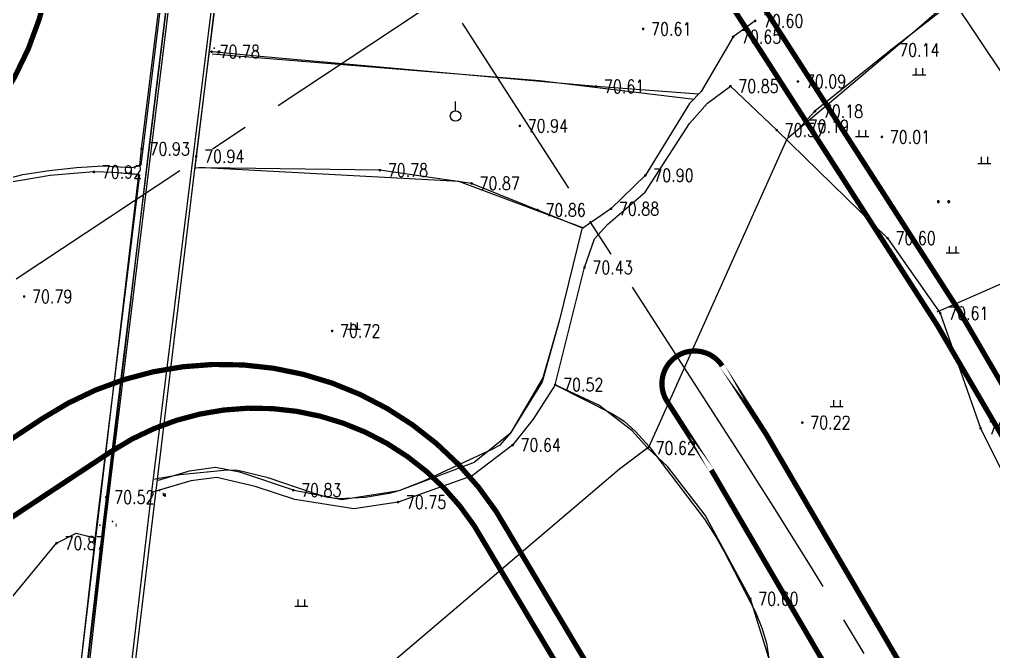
# Model space of a CAD drawing. Extents: x 10519 to 17598, y -625 to 2857.
# Drawn here: x 13686.5 to 13760.9, y 1123.3 to 1171.6 of the extents above; entities that cross this region are included whole.
import ezdxf
from ezdxf.enums import TextEntityAlignment as Align

# ---------------------------------------------------------------- set-up
doc = ezdxf.new("R2010")
doc.units = 0
doc.header["$MEASUREMENT"] = 0
for name, pattern in [('CENTER', [2, 1.25, -0.25, 0.25, -0.25]), ('CENTERX2', [4, 2.5, -0.5, 0.5, -0.5]), ('X3', [5, 4, -1])]:
    doc.linetypes.add(name, pattern=pattern)
doc.layers.get('0').update_dxf_attribs({"linetype": 'CONTINUOUS'})
for name, color, linetype in [('00000衢化东路中线', 1, 'CENTER'), ('00000道路边线', 2, 'CONTINUOUS'), ('0000原地形', 252, 'CONTINUOUS'), ('GCD', 224, 'CONTINUOUS')]:
    doc.layers.add(name, color=color, linetype=linetype)
doc.styles.add('HZ', font='txt8.shx', dxfattribs={"width": 0.8, "bigfont": 'hz.shx'})
doc.styles.get("Standard").update_dxf_attribs({"font": 'txt8.shx', "width": 0.8, "bigfont": 'hz.shx'})
doc.linetypes.add('10421', pattern='A,2,[150,AAA.SHX,S=1,R=0,X=0,Y=1],1e-11', length=2)
doc.linetypes.add('10422', pattern='A,2,[150,AAA.SHX,S=1,R=0,X=0,Y=1],2,[177,AAA.SHX,S=1,R=0,X=0,Y=0.8],1e-09', length=4)
doc.linetypes.add('1161', pattern='A,0,[149,AAA.SHX,S=0.1,R=0,X=0,Y=0],-1.6', length=1.6)
doc.linetypes.add('653', pattern='A,2,[158,AAA.SHX,S=1,R=0,X=0,Y=0],2,[150,AAA.SHX,S=2.6,R=0,X=0,Y=2.6],1e-12', length=4)

# ---------------------------------------------------------------- blocks, each defined once
blk = doc.blocks.new('GC200')
at = {"linetype": 'Continuous', "const_width": 0.2, "flags": 128}
blk.add_lwpolyline([(-0.1, 0, 1), (0.1, 0, 1)], format="xyb", close=True, dxfattribs=at)

msp = doc.modelspace()

# ---------------------------------------------------------------- linework, layer by layer
at = {"layer": '00000衢化东路中线', "color": 6, "linetype": 'CENTERX2', "ltscale": 6}
for p, q in [((13741.468, 1138.563), (13403.369, 1663.691)), ((13718.783, 1173.323), (12707.887, 504.304))]:
    msp.add_line(p, q, dxfattribs=at)
msp.add_arc((13236.988, 813.757), 600, 17.868144, 32.775163, dxfattribs=at)
msp.add_arc((13236.988, 813.757), 600, 17.868144, 32.775163, dxfattribs=at)
at = {"layer": '00000道路边线', "const_width": 0.4}
for points in [[(13756.603, 1148.308, -0.065136), (13825.178, 1003.376, 0.065136), (13756.603, 1148.308), (13576.295, 1428.357, -0.410529), (13583.517, 1462.739), (13652.854, 1508.626, -0.224647), (14318.381, 1604.23), (14655.468, 1500.221), (14721.808, 1482.843, -0.010771), (14723.879, 1482.253), (15171.602, 1344.107)], [(13758.284, 1149.39, -0.065136), (13827.082, 1003.99, 0.065136), (13758.284, 1149.39), (13577.99, 1429.419, -0.410529), (13584.057, 1458.299), (13655.061, 1505.291, -0.224647), (14317.202, 1600.407), (14654.432, 1496.355)], [(13535.605, 1064.087), (13677.985, 1158.314, 0.410529), (13685.207, 1192.696), (13544.447, 1411.322, 0.417908), (13509.629, 1418.636), (13364.519, 1322.6)], [(13504.296, 1073.345, 0.414214), (13532.012, 1067.704), (13677.727, 1164.14, 0.410529), (13683.505, 1191.645), (13542.745, 1410.271, 0.417908), (13514.891, 1416.122), (13366.444, 1317.879, 0.414214), (13360.804, 1290.163), (13504.296, 1073.345)], [(13722.932, 1134.042, -0.067825), (13790.915, 992.331, 0.067825), (13722.932, 1134.042, 0.414766), (13688.26, 1141.132), (13432.656, 971.971, 0.558152), (13433.473, 946.449), (13701.235, 792.911, 0.259948), (13720.713, 792.678), (13824.314, 848.824, 0.361072), (13831.443, 866.614), (13790.915, 992.331)], [(13693.522, 1138.618, -0.414763), (13721.259, 1132.946, -0.067828), (13789.011, 991.717, 0.067828), (13721.259, 1132.946, 0.414763), (13693.522, 1138.618), (13435.415, 967.801, 0.558152), (13435.96, 950.787), (13704.258, 796.942, 0.259948), (13719.841, 796.755), (13824.197, 853.31, 0.361072), (13829.425, 866.356), (13789.177, 991.203)], [(13739.366, 1137.21, -0.065136), (13805.667, 997.086, 0.065136), (13739.366, 1137.21), (13735.992, 1142.451), (13739.366, 1137.21)], [(13805.667, 997.086), (13841.162, 886.984, 1), (13845.921, 888.518), (13810.426, 998.621, 0.065136), (13743.57, 1139.917, -0.065136), (13810.426, 998.621)]]:
    msp.add_lwpolyline(points, format="xyb", dxfattribs=at)
msp.add_lwpolyline([(13735.996, 1142.445, -1.001387), (13740.196, 1145.158), (13743.57, 1139.917), (13740.196, 1145.158, 1.001387)], format="xyb", close=True, dxfattribs=at)
at = {"layer": '0000原地形', "linetype": 'Continuous'}
for p, q in [((13695.854, 1161.742, 71.089), (13700.991, 1203.618, 71.089)), ((13764.591, 1179.174, 70.161), (13755.042, 1170.829, 70.161)), ((13757.991, 1173.104, 70.19), (13753.113, 1169.303, 70.19)), ((13757.991, 1173.104, 70.19), (13753.113, 1169.303, 70.19)), ((13755.042, 1170.829, 70.161), (13745.162, 1162.513, 70.161)), ((13704.62, 1168.816, 70.596), (13701.026, 1169.183, 70.596)), ((13704.62, 1168.816, 70.596), (13701.026, 1169.183, 70.596)), ((13730.566, 1166.511, 70.596), (13704.62, 1168.816, 70.596)), ((13730.566, 1166.511, 70.596), (13704.62, 1168.816, 70.596)), ((13753.113, 1169.303, 70.19), (13747.28, 1164.617, 70.19)), ((13753.113, 1169.303, 70.19), (13747.28, 1164.617, 70.19)), ((13738.394, 1165.934, 70.596), (13730.566, 1166.511, 70.596)), ((13738.394, 1165.934, 70.596), (13730.566, 1166.511, 70.596)), ((13739.063, 1165.244, 70.673), (13740.826, 1166.537, 70.673)), ((13739.063, 1165.244, 70.673), (13740.826, 1166.537, 70.673)), ((13737.706, 1163.694, 70.673), (13739.063, 1165.244, 70.673)), ((13737.706, 1163.694, 70.673), (13739.063, 1165.244, 70.673)), ((13747.28, 1164.617, 70.19), (13746.199, 1163.464, 70.19)), ((13747.28, 1164.617, 70.19), (13746.199, 1163.464, 70.19)), ((13734.31, 1158.434, 70.673), (13737.706, 1163.694, 70.673)), ((13734.31, 1158.434, 70.673), (13737.706, 1163.694, 70.673)), ((13734.627, 1138.997), (13745.162, 1162.513)), ((13695.71, 1160.474, 71.089), (13695.854, 1161.742, 71.089)), ((13686.793, 1159.795, 71.089), (13688.786, 1160.103, 71.089)), ((13686.793, 1159.795, 71.089), (13688.786, 1160.103, 71.089)), ((13688.786, 1160.103, 71.089), (13690.872, 1160.327, 71.089)), ((13688.786, 1160.103, 71.089), (13690.872, 1160.327, 71.089)), ((13692.204, 1159.982), (13688.874, 1159.703)), ((13692.204, 1159.982), (13688.874, 1159.703)), ((13690.872, 1160.327, 71.089), (13692.902, 1160.447, 71.089)), ((13690.872, 1160.327, 71.089), (13692.902, 1160.447, 71.089)), ((13693.686, 1159.949), (13692.204, 1159.982)), ((13693.686, 1159.949), (13692.204, 1159.982)), ((13692.902, 1160.447, 71.089), (13695.103, 1160.315, 71.089)), ((13692.902, 1160.447, 71.089), (13695.103, 1160.315, 71.089)), ((13695.698, 1159.773), (13693.686, 1159.949)), ((13695.652, 1159.776), (13693.686, 1159.949)), ((13695.103, 1160.315, 71.089), (13695.788, 1160.505, 71.089)), ((13695.103, 1160.315, 71.089), (13695.71, 1160.474, 71.089)), ((13702.648, 1160.275, 70.86), (13699.918, 1160.303, 70.86)), ((13702.648, 1160.275, 70.86), (13699.918, 1160.303, 70.86)), ((13714.05, 1160.115, 70.86), (13702.648, 1160.275, 70.86)), ((13714.05, 1160.115, 70.86), (13702.648, 1160.275, 70.86)), ((13721.058, 1159.106, 70.86), (13714.05, 1160.115, 70.86)), ((13721.058, 1159.106, 70.86), (13714.05, 1160.115, 70.86)), ((13682.219, 1158.566, 71.089), (13686.793, 1159.795, 71.089)), ((13682.219, 1158.566, 71.089), (13686.793, 1159.795, 71.089)), ((13688.874, 1159.703), (13685.437, 1159.132)), ((13688.874, 1159.703), (13685.437, 1159.132)), ((13690.752, 1118.361), (13695.652, 1159.776)), ((13695.698, 1159.773), (13695.698, 1159.773)), ((13729.532, 1155.683, 70.86), (13721.058, 1159.106, 70.86)), ((13729.532, 1155.683, 70.86), (13721.058, 1159.106, 70.86)), ((13731.451, 1155.981, 70.673), (13734.31, 1158.434, 70.673)), ((13731.451, 1155.981, 70.673), (13734.31, 1158.434, 70.673)), ((13730.439, 1154.876, 70.673), (13731.451, 1155.981, 70.673)), ((13730.439, 1154.876, 70.673), (13731.451, 1155.981, 70.673)), ((13729.68, 1152.681, 70.673), (13730.439, 1154.876, 70.673)), ((13729.68, 1152.681, 70.673), (13730.439, 1154.876, 70.673)), ((13727.442, 1143.726, 70.673), (13729.68, 1152.681, 70.673)), ((13727.442, 1143.726, 70.673), (13729.68, 1152.681, 70.673)), ((13726.495, 1144.261), (13724.046, 1140.086)), ((13727.442, 1143.726, 70.52), (13725.756, 1141.085, 70.52)), ((13727.442, 1143.726, 70.52), (13725.756, 1141.085, 70.52)), ((13727.442, 1143.726, 70.601), (13731.821, 1141.509, 70.601)), ((13730.775, 1142.162, 70.673), (13727.442, 1143.726, 70.673)), ((13733.295, 1140.23, 70.673), (13730.775, 1142.162, 70.673)), ((13731.821, 1141.509, 70.601), (13732.701, 1140.929, 70.601)), ((13725.756, 1141.085, 70.52), (13724.191, 1139.115, 70.52)), ((13725.756, 1141.085, 70.52), (13724.191, 1139.115, 70.52)), ((13732.701, 1140.929, 70.601), (13733.582, 1140.14, 70.601)), ((13724.046, 1140.086), (13723.545, 1139.478)), ((13734.504, 1138.894, 70.673), (13733.295, 1140.23, 70.673)), ((13733.582, 1140.14, 70.601), (13734.627, 1138.997, 70.601)), ((13724.191, 1139.115, 70.52), (13721.111, 1136.759, 70.52)), ((13724.191, 1139.115, 70.52), (13721.111, 1136.759, 70.52)), ((13723.19, 1139.07), (13722.593, 1138.768)), ((13723.545, 1139.478), (13723.19, 1139.07)), ((13722.593, 1138.768), (13717.38, 1136.366)), ((13732.35, 1137.298, 70.673), (13734.627, 1138.997, 70.673)), ((13732.35, 1137.298, 70.673), (13734.504, 1138.894, 70.673)), ((13736.035, 1137.449, 70.692), (13734.504, 1138.894, 70.692)), ((13734.627, 1138.997, 70.601), (13738.843, 1133.454, 70.601)), ((13715.517, 1135.644, 70.73), (13721.273, 1137.804, 70.73)), ((13698.789, 1136.829), (13696.736, 1136.488)), ((13697.136, 1136.425, 70.73), (13699.522, 1137.147, 70.73)), ((13702.377, 1137.19), (13698.789, 1136.829)), ((13699.522, 1137.147, 70.73), (13701.503, 1137.418, 70.73)), ((13701.503, 1137.418, 70.73), (13703.319, 1137.068, 70.73)), ((13703.193, 1137.164), (13702.377, 1137.19)), ((13705.511, 1136.605), (13703.193, 1137.164)), ((13703.319, 1137.068, 70.73), (13707.5, 1135.667, 70.73)), ((13703.475, 1112.749, 70.673), (13732.35, 1137.298, 70.673)), ((13703.475, 1112.749, 70.673), (13732.35, 1137.298, 70.673)), ((13738.892, 1133.758, 70.692), (13736.035, 1137.449, 70.692)), ((13699.623, 1136.372, 70.52), (13696.614, 1135.501, 70.52)), ((13699.623, 1136.372, 70.52), (13696.945, 1135.597, 70.52)), ((13701.596, 1136.631, 70.52), (13699.623, 1136.372, 70.52)), ((13701.596, 1136.631, 70.52), (13699.623, 1136.372, 70.52)), ((13704.538, 1135.952, 70.52), (13701.596, 1136.631, 70.52)), ((13704.538, 1135.952, 70.52), (13701.596, 1136.631, 70.52)), ((13708.954, 1135.43), (13705.511, 1136.605)), ((13721.111, 1136.759, 70.52), (13715.438, 1134.755, 70.52)), ((13721.111, 1136.759, 70.52), (13715.438, 1134.755, 70.52)), ((13717.38, 1136.366), (13715.502, 1135.619)), ((13707.543, 1134.956, 70.52), (13704.538, 1135.952, 70.52)), ((13707.543, 1134.956, 70.52), (13704.538, 1135.952, 70.52)), ((13707.5, 1135.667, 70.73), (13711.139, 1134.965, 70.73)), ((13710.086, 1135.121), (13708.954, 1135.43)), ((13711.139, 1134.965, 70.73), (13715.517, 1135.644, 70.73)), ((13714.771, 1135.405), (13712.921, 1135.12)), ((13715.502, 1135.619), (13714.771, 1135.405)), ((13712.054, 1134.251, 70.52), (13707.543, 1134.956, 70.52)), ((13712.054, 1134.251, 70.52), (13707.543, 1134.956, 70.52)), ((13710.956, 1135.007), (13710.086, 1135.121)), ((13712.921, 1135.12), (13710.956, 1135.007)), ((13715.438, 1134.755, 70.52), (13712.054, 1134.251, 70.52)), ((13715.438, 1134.755, 70.52), (13712.054, 1134.251, 70.52)), ((13738.843, 1133.454, 70.601), (13739.72, 1132.114, 70.601)), ((13742.348, 1127.368, 70.692), (13738.892, 1133.758, 70.692)), ((13689.358, 1131.616, 70.867), (13690.861, 1132.38, 70.867)), ((13689.358, 1131.616, 70.867), (13690.861, 1132.38, 70.867)), ((13690.861, 1132.38, 70.867), (13692.299, 1132.024, 70.867)), ((13690.861, 1132.38, 70.867), (13692.367, 1132.007, 70.867)), ((13684.957, 1126.303, 70.867), (13689.358, 1131.616, 70.867)), ((13684.957, 1126.303, 70.867), (13689.358, 1131.616, 70.867)), ((13739.72, 1132.114, 70.601), (13740.353, 1130.979, 70.601)), ((13740.353, 1130.979, 70.601), (13742.743, 1126.352, 70.601)), ((13743.969, 1122.2, 70.692), (13742.348, 1127.368, 70.692)), ((13742.743, 1126.352, 70.601), (13743.228, 1125.153, 70.601)), ((13743.228, 1125.153, 70.601), (13743.574, 1123.986, 70.601)), ((13743.574, 1123.986, 70.601), (13744.109, 1120.492, 70.601))]:
    msp.add_line(p, q, dxfattribs=at)
at = {"layer": '0000原地形', "linetype": '10422'}
for p, q in [((13692.91, 1132.97), (13699.536, 1186.918)), ((13699.04, 1186.978), (13695.788, 1160.505)), ((13695.698, 1159.773), (13692.414, 1133.028)), ((13692.414, 1133.028), (13684.967, 1067.663)), ((13685.463, 1067.605), (13692.91, 1132.97))]:
    msp.add_line(p, q, dxfattribs=at)
at = {"layer": '0000原地形', "linetype": '1161'}
for p, q in [((13757.754, 1173.199, 70.161), (13761.738, 1167.248, 70.161)), ((13726.24, 1166.937, 70.632), (13701.237, 1168.975, 70.632)), ((13738.063, 1165.526, 70.632), (13726.24, 1166.937, 70.632)), ((13720.077, 1159.25, 70.632), (13700.215, 1160.312, 70.632)), ((13729.629, 1155.679, 70.632), (13720.077, 1159.25, 70.632)), ((13762.492, 1151.878, 70.161), (13756.583, 1149.257, 70.161))]:
    msp.add_line(p, q, dxfattribs=at)
at = {"layer": '0000原地形', "linetype": '10421'}
for p, q in [((13742.714, 1171.519, 70.73), (13741.028, 1170.307, 70.73)), ((13742.714, 1171.519, 70.73), (13741.028, 1170.307, 70.73)), ((13741.028, 1170.307, 70.73), (13738.582, 1166.131, 70.73)), ((13741.028, 1170.307, 70.73), (13738.582, 1166.131, 70.73)), ((13738.582, 1166.131, 70.73), (13737.694, 1165.202, 70.73)), ((13738.582, 1166.131, 70.73), (13737.694, 1165.202, 70.73)), ((13740.826, 1166.537, 70.848), (13744.366, 1163.174, 70.848)), ((13740.826, 1166.537, 70.848), (13744.366, 1163.174, 70.848)), ((13737.694, 1165.202, 70.73), (13734.333, 1159.726, 70.73)), ((13737.694, 1165.202, 70.73), (13734.333, 1159.726, 70.73)), ((13744.366, 1163.174, 70.848), (13752.826, 1154.922, 70.848)), ((13744.366, 1163.174, 70.848), (13752.826, 1154.922, 70.848)), ((13734.333, 1159.726, 70.73), (13731.699, 1157.164, 70.73)), ((13734.333, 1159.726, 70.73), (13731.699, 1157.164, 70.73)), ((13731.699, 1157.164, 70.73), (13729.471, 1155.641, 70.73)), ((13731.699, 1157.164, 70.73), (13729.471, 1155.641, 70.73)), ((13729.471, 1155.641, 70.73), (13727.761, 1148.691, 70.73)), ((13729.471, 1155.641, 70.73), (13727.761, 1148.691, 70.73)), ((13752.826, 1154.922, 70.848), (13756.849, 1149.187, 70.848)), ((13752.826, 1154.922, 70.848), (13756.849, 1149.187, 70.848)), ((13727.761, 1148.691, 70.73), (13726.44, 1143.952, 70.73)), ((13727.761, 1148.691, 70.73), (13726.495, 1144.261, 70.73)), ((13756.849, 1149.187, 70.848), (13759.93, 1140.413, 70.848)), ((13756.849, 1149.187, 70.848), (13759.93, 1140.413, 70.848)), ((13726.44, 1143.952, 70.73), (13723.997, 1139.992, 70.73)), ((13723.997, 1139.992, 70.73), (13721.273, 1137.804, 70.73)), ((13759.93, 1140.413, 70.848), (13763.7, 1132.786, 70.848)), ((13759.93, 1140.413, 70.848), (13763.7, 1132.786, 70.848))]:
    msp.add_line(p, q, dxfattribs=at)
at = {"layer": '0000原地形'}
for p, q in [((13754.742, 1167.402), (13755.742, 1167.402)), ((13754.992, 1167.902), (13754.992, 1167.402)), ((13755.492, 1167.902), (13755.492, 1167.402)), ((13719.829, 1164.654), (13719.829, 1165.354)), ((13719.829, 1164.654), (13719.829, 1165.354)), ((13750.639, 1163.178), (13750.639, 1162.678)), ((13751.139, 1163.178), (13751.139, 1162.678)), ((13750.389, 1162.678), (13751.389, 1162.678)), ((13759.718, 1160.627), (13760.718, 1160.627)), ((13759.968, 1161.127), (13759.968, 1160.627)), ((13760.468, 1161.127), (13760.468, 1160.627)), ((13757.542, 1154.289), (13757.542, 1153.789)), ((13758.042, 1154.289), (13758.042, 1153.789)), ((13757.292, 1153.789), (13758.292, 1153.789)), ((13711.576, 1147.97), (13712.576, 1147.97)), ((13711.576, 1147.97), (13712.576, 1147.97)), ((13711.826, 1148.47), (13711.826, 1147.97)), ((13711.826, 1148.47), (13711.826, 1147.97)), ((13712.326, 1148.47), (13712.326, 1147.97)), ((13712.326, 1148.47), (13712.326, 1147.97)), ((13748.448, 1142.055), (13749.448, 1142.055)), ((13748.448, 1142.055), (13749.448, 1142.055)), ((13748.698, 1142.555), (13748.698, 1142.055)), ((13748.698, 1142.555), (13748.698, 1142.055)), ((13749.198, 1142.555), (13749.198, 1142.055)), ((13749.198, 1142.555), (13749.198, 1142.055)), ((13707.794, 1127.31), (13707.794, 1126.81)), ((13707.794, 1127.31), (13707.794, 1126.81)), ((13708.294, 1127.31), (13708.294, 1126.81)), ((13708.294, 1127.31), (13708.294, 1126.81)), ((13707.544, 1126.81), (13708.544, 1126.81)), ((13707.544, 1126.81), (13708.544, 1126.81))]:
    msp.add_line(p, q, dxfattribs=at)
at = {"layer": '0000原地形', "linetype": 'X3', "const_width": 0.1, "flags": 128}
msp.add_lwpolyline([(13685.298, 1064.959), (13686.529, 1075.636), (13693.107, 1133.34), (13699.813, 1188.005), (13699.813, 1188.005), (13703.839, 1222.824), (13707.239, 1252.194), (13711.822, 1290.16)], dxfattribs=at)
at = {"layer": '0000原地形', "linetype": '653', "ltscale": 0.2, "flags": 128}
msp.add_lwpolyline([(13715.558, 1290.64), (13711.9, 1258.631), (13699.894, 1160.088)], dxfattribs=at)
at = {"layer": '0000原地形', "linetype": 'Continuous', "const_width": 0.1, "flags": 128}
for points in [[(13715.154, 1289.706), (13710.932, 1254.522), (13710.932, 1254.522), (13706.766, 1218.551), (13703.127, 1188.142), (13696.528, 1134.807), (13691.471, 1091.505), (13687.968, 1061.26)], [(13711.202, 1287.204), (13705.331, 1236.067), (13701.525, 1203.517), (13696.398, 1161.7), (13691.246, 1118.28), (13689.307, 1100.871)], [(13715.155, 1286.752), (13709.172, 1235.759), (13705.309, 1203.39), (13700.022, 1161.168), (13694.837, 1118.075), (13692.682, 1099.847)]]:
    msp.add_lwpolyline(points, dxfattribs=at)
at = {"layer": '0000原地形'}
for centre, major_axis, start_param, end_param in [((13719.829, 1164.254), (-0.283, 0.283), 3.926991, 10.210176), ((13719.829, 1164.254), (-0.283, 0.283), 3.926991, 10.210176), ((13756.707, 1157.705), (0.053, 0.053), 5.497787, 8.63938), ((13756.707, 1157.705), (0.053, 0.053), 5.497787, 8.63938), ((13756.707, 1157.705), (0.053, 0.053), 2.356194, 5.497787), ((13756.707, 1157.705), (0.053, 0.053), 2.356194, 5.497787), ((13757.507, 1157.705), (0.053, 0.053), 5.497787, 8.63938), ((13757.507, 1157.705), (0.053, 0.053), 5.497787, 8.63938), ((13757.507, 1157.705), (0.053, 0.053), 2.356194, 5.497787), ((13757.507, 1157.705), (0.053, 0.053), 2.356194, 5.497787)]:
    msp.add_ellipse(centre, major_axis=major_axis, ratio=1, start_param=start_param, end_param=end_param, dxfattribs=at)
at = {"layer": '0000原地形', "linetype": 'Continuous'}
for p in [(13701.396, 1169.426, 70.672), (13697.214, 1135.638, 70.819), (13696.528, 1134.807, 71.03), (13693.629, 1133.274, 71.045), (13692.662, 1132.999, 70.491)]:
    msp.add_point(p, dxfattribs=at)

# ---------------------------------------------------------------- block references
at = {"layer": 'GCD', "linetype": 'Continuous'}
ref = msp.add_blockref('GC200', (13742.714, 1171.519, 70.601), dxfattribs=dict(at, xscale=0.5, yscale=0.5, zscale=0.5))
ref.add_attrib('height', '70.60', dxfattribs={"linetype": 'Continuous', "height": 1, "style": 'HZ', "width": 0.8}).set_placement((13743.314, 1171.519, 70.601), align=Align.MIDDLE_LEFT)
ref = msp.add_blockref('GC200', (13742.714, 1171.519, 70.601), dxfattribs=dict(at, xscale=0.5, yscale=0.5, zscale=0.5))
ref.add_attrib('height', '70.60', dxfattribs={"linetype": 'Continuous', "height": 1, "style": 'HZ', "width": 0.8}).set_placement((13743.314, 1171.519, 70.601), align=Align.MIDDLE_LEFT)
ref = msp.add_blockref('GC200', (13734.162, 1170.907, 70.606), dxfattribs=dict(at, xscale=0.5, yscale=0.5, zscale=0.5))
ref.add_attrib('height', '70.61', dxfattribs={"linetype": 'Continuous', "height": 1, "style": 'HZ', "width": 0.8}).set_placement((13734.762, 1170.907, 70.606), align=Align.MIDDLE_LEFT)
ref = msp.add_blockref('GC200', (13734.162, 1170.907, 70.606), dxfattribs=dict(at, xscale=0.5, yscale=0.5, zscale=0.5))
ref.add_attrib('height', '70.61', dxfattribs={"linetype": 'Continuous', "height": 1, "style": 'HZ', "width": 0.8}).set_placement((13734.762, 1170.907, 70.606), align=Align.MIDDLE_LEFT)
ref = msp.add_blockref('GC200', (13741.028, 1170.307, 70.646), dxfattribs=dict(at, xscale=0.5, yscale=0.5, zscale=0.5))
ref.add_attrib('height', '70.65', dxfattribs={"linetype": 'Continuous', "height": 1, "style": 'HZ', "width": 0.8}).set_placement((13741.628, 1170.307, 70.646), align=Align.MIDDLE_LEFT)
ref = msp.add_blockref('GC200', (13741.028, 1170.307, 70.646), dxfattribs=dict(at, xscale=0.5, yscale=0.5, zscale=0.5))
ref.add_attrib('height', '70.65', dxfattribs={"linetype": 'Continuous', "height": 1, "style": 'HZ', "width": 0.8}).set_placement((13741.628, 1170.307, 70.646), align=Align.MIDDLE_LEFT)
ref = msp.add_blockref('GC200', (13701.204, 1169.165, 70.784), dxfattribs=dict(at, xscale=0.5, yscale=0.5, zscale=0.5))
ref.add_attrib('height', '70.78', dxfattribs={"linetype": 'Continuous', "height": 1, "style": 'HZ', "width": 0.8}).set_placement((13701.804, 1169.165, 70.784), align=Align.MIDDLE_LEFT)
ref = msp.add_blockref('GC200', (13701.204, 1169.165, 70.784), dxfattribs=dict(at, xscale=0.5, yscale=0.5, zscale=0.5))
ref.add_attrib('height', '70.78', dxfattribs={"linetype": 'Continuous', "height": 1, "style": 'HZ', "width": 0.8}).set_placement((13701.804, 1169.165, 70.784), align=Align.MIDDLE_LEFT)
ref = msp.add_blockref('GC200', (13753.113, 1169.303, 70.142), dxfattribs=dict(at, xscale=0.5, yscale=0.5, zscale=0.5))
ref.add_attrib('height', '70.14', dxfattribs={"linetype": 'Continuous', "height": 1, "style": 'HZ', "width": 0.8}).set_placement((13753.713, 1169.303, 70.142), align=Align.MIDDLE_LEFT)
ref = msp.add_blockref('GC200', (13753.113, 1169.303, 70.142), dxfattribs=dict(at, xscale=0.5, yscale=0.5, zscale=0.5))
ref.add_attrib('height', '70.14', dxfattribs={"linetype": 'Continuous', "height": 1, "style": 'HZ', "width": 0.8}).set_placement((13753.713, 1169.303, 70.142), align=Align.MIDDLE_LEFT)
ref = msp.add_blockref('GC200', (13745.983, 1166.891, 70.093), dxfattribs=dict(at, xscale=0.5, yscale=0.5, zscale=0.5))
ref.add_attrib('height', '70.09', dxfattribs={"linetype": 'Continuous', "height": 1, "style": 'HZ', "width": 0.8}).set_placement((13746.583, 1166.891, 70.093), align=Align.MIDDLE_LEFT)
ref = msp.add_blockref('GC200', (13745.983, 1166.891, 70.093), dxfattribs=dict(at, xscale=0.5, yscale=0.5, zscale=0.5))
ref.add_attrib('height', '70.09', dxfattribs={"linetype": 'Continuous', "height": 1, "style": 'HZ', "width": 0.8}).set_placement((13746.583, 1166.891, 70.093), align=Align.MIDDLE_LEFT)
ref = msp.add_blockref('GC200', (13730.566, 1166.511, 70.605), dxfattribs=dict(at, xscale=0.5, yscale=0.5, zscale=0.5))
ref.add_attrib('height', '70.61', dxfattribs={"linetype": 'Continuous', "height": 1, "style": 'HZ', "width": 0.8}).set_placement((13731.166, 1166.511, 70.605), align=Align.MIDDLE_LEFT)
ref = msp.add_blockref('GC200', (13730.566, 1166.511, 70.605), dxfattribs=dict(at, xscale=0.5, yscale=0.5, zscale=0.5))
ref.add_attrib('height', '70.61', dxfattribs={"linetype": 'Continuous', "height": 1, "style": 'HZ', "width": 0.8}).set_placement((13731.166, 1166.511, 70.605), align=Align.MIDDLE_LEFT)
ref = msp.add_blockref('GC200', (13740.826, 1166.537, 70.848), dxfattribs=dict(at, xscale=0.5, yscale=0.5, zscale=0.5))
ref.add_attrib('height', '70.85', dxfattribs={"linetype": 'Continuous', "height": 1, "style": 'HZ', "width": 0.8}).set_placement((13741.426, 1166.537, 70.848), align=Align.MIDDLE_LEFT)
ref = msp.add_blockref('GC200', (13740.826, 1166.537, 70.848), dxfattribs=dict(at, xscale=0.5, yscale=0.5, zscale=0.5))
ref.add_attrib('height', '70.85', dxfattribs={"linetype": 'Continuous', "height": 1, "style": 'HZ', "width": 0.8}).set_placement((13741.426, 1166.537, 70.848), align=Align.MIDDLE_LEFT)
ref = msp.add_blockref('GC200', (13747.28, 1164.617, 70.177), dxfattribs=dict(at, xscale=0.5, yscale=0.5, zscale=0.5))
ref.add_attrib('height', '70.18', dxfattribs={"linetype": 'Continuous', "height": 1, "style": 'HZ', "width": 0.8}).set_placement((13747.88, 1164.617, 70.177), align=Align.MIDDLE_LEFT)
ref = msp.add_blockref('GC200', (13747.28, 1164.617, 70.177), dxfattribs=dict(at, xscale=0.5, yscale=0.5, zscale=0.5))
ref.add_attrib('height', '70.18', dxfattribs={"linetype": 'Continuous', "height": 1, "style": 'HZ', "width": 0.8}).set_placement((13747.88, 1164.617, 70.177), align=Align.MIDDLE_LEFT)
ref = msp.add_blockref('GC200', (13724.74, 1163.5, 70.935), dxfattribs=dict(at, xscale=0.5, yscale=0.5, zscale=0.5))
ref.add_attrib('height', '70.94', dxfattribs={"linetype": 'Continuous', "height": 1, "style": 'HZ', "width": 0.8}).set_placement((13725.34, 1163.5, 70.935), align=Align.MIDDLE_LEFT)
ref = msp.add_blockref('GC200', (13724.74, 1163.5, 70.935), dxfattribs=dict(at, xscale=0.5, yscale=0.5, zscale=0.5))
ref.add_attrib('height', '70.94', dxfattribs={"linetype": 'Continuous', "height": 1, "style": 'HZ', "width": 0.8}).set_placement((13725.34, 1163.5, 70.935), align=Align.MIDDLE_LEFT)
ref = msp.add_blockref('GC200', (13744.366, 1163.174, 70.573), dxfattribs=dict(at, xscale=0.5, yscale=0.5, zscale=0.5))
ref.add_attrib('height', '70.57', dxfattribs={"linetype": 'Continuous', "height": 1, "style": 'HZ', "width": 0.8}).set_placement((13744.966, 1163.174, 70.573), align=Align.MIDDLE_LEFT)
ref = msp.add_blockref('GC200', (13744.366, 1163.174, 70.573), dxfattribs=dict(at, xscale=0.5, yscale=0.5, zscale=0.5))
ref.add_attrib('height', '70.57', dxfattribs={"linetype": 'Continuous', "height": 1, "style": 'HZ', "width": 0.8}).set_placement((13744.966, 1163.174, 70.573), align=Align.MIDDLE_LEFT)
ref = msp.add_blockref('GC200', (13746.199, 1163.464, 70.186), dxfattribs=dict(at, xscale=0.5, yscale=0.5, zscale=0.5))
ref.add_attrib('height', '70.19', dxfattribs={"linetype": 'Continuous', "height": 1, "style": 'HZ', "width": 0.8}).set_placement((13746.799, 1163.464, 70.186), align=Align.MIDDLE_LEFT)
ref = msp.add_blockref('GC200', (13746.199, 1163.464, 70.186), dxfattribs=dict(at, xscale=0.5, yscale=0.5, zscale=0.5))
ref.add_attrib('height', '70.19', dxfattribs={"linetype": 'Continuous', "height": 1, "style": 'HZ', "width": 0.8}).set_placement((13746.799, 1163.464, 70.186), align=Align.MIDDLE_LEFT)
ref = msp.add_blockref('GC200', (13752.393, 1162.656, 70.007), dxfattribs=dict(at, xscale=0.5, yscale=0.5, zscale=0.5))
ref.add_attrib('height', '70.01', dxfattribs={"linetype": 'Continuous', "height": 1, "style": 'HZ', "width": 0.8}).set_placement((13752.993, 1162.656, 70.007), align=Align.MIDDLE_LEFT)
ref = msp.add_blockref('GC200', (13752.393, 1162.656, 70.007), dxfattribs=dict(at, xscale=0.5, yscale=0.5, zscale=0.5))
ref.add_attrib('height', '70.01', dxfattribs={"linetype": 'Continuous', "height": 1, "style": 'HZ', "width": 0.8}).set_placement((13752.993, 1162.656, 70.007), align=Align.MIDDLE_LEFT)
ref = msp.add_blockref('GC200', (13695.854, 1161.742, 70.926), dxfattribs=dict(at, xscale=0.5, yscale=0.5, zscale=0.5))
ref.add_attrib('height', '70.93', dxfattribs={"linetype": 'Continuous', "height": 1, "style": 'HZ', "width": 0.8}).set_placement((13696.454, 1161.742, 70.926), align=Align.MIDDLE_LEFT)
ref = msp.add_blockref('GC200', (13695.854, 1161.742, 70.926), dxfattribs=dict(at, xscale=0.5, yscale=0.5, zscale=0.5))
ref.add_attrib('height', '70.93', dxfattribs={"linetype": 'Continuous', "height": 1, "style": 'HZ', "width": 0.8}).set_placement((13696.454, 1161.742, 70.926), align=Align.MIDDLE_LEFT)
ref = msp.add_blockref('GC200', (13700.022, 1161.168, 70.943), dxfattribs=dict(at, xscale=0.5, yscale=0.5, zscale=0.5))
ref.add_attrib('height', '70.94', dxfattribs={"linetype": 'Continuous', "height": 1, "style": 'HZ', "width": 0.8}).set_placement((13700.622, 1161.168, 70.943), align=Align.MIDDLE_LEFT)
ref = msp.add_blockref('GC200', (13700.022, 1161.168, 70.943), dxfattribs=dict(at, xscale=0.5, yscale=0.5, zscale=0.5))
ref.add_attrib('height', '70.94', dxfattribs={"linetype": 'Continuous', "height": 1, "style": 'HZ', "width": 0.8}).set_placement((13700.622, 1161.168, 70.943), align=Align.MIDDLE_LEFT)
ref = msp.add_blockref('GC200', (13714.05, 1160.115, 70.777), dxfattribs=dict(at, xscale=0.5, yscale=0.5, zscale=0.5))
ref.add_attrib('height', '70.78', dxfattribs={"linetype": 'Continuous', "height": 1, "style": 'HZ', "width": 0.8}).set_placement((13714.65, 1160.115, 70.777), align=Align.MIDDLE_LEFT)
ref = msp.add_blockref('GC200', (13714.05, 1160.115, 70.777), dxfattribs=dict(at, xscale=0.5, yscale=0.5, zscale=0.5))
ref.add_attrib('height', '70.78', dxfattribs={"linetype": 'Continuous', "height": 1, "style": 'HZ', "width": 0.8}).set_placement((13714.65, 1160.115, 70.777), align=Align.MIDDLE_LEFT)
ref = msp.add_blockref('GC200', (13692.204, 1159.982, 70.924), dxfattribs=dict(at, xscale=0.5, yscale=0.5, zscale=0.5))
ref.add_attrib('height', '70.92', dxfattribs={"linetype": 'Continuous', "height": 1, "style": 'HZ', "width": 0.8}).set_placement((13692.804, 1159.982, 70.924), align=Align.MIDDLE_LEFT)
ref = msp.add_blockref('GC200', (13692.204, 1159.982, 70.924), dxfattribs=dict(at, xscale=0.5, yscale=0.5, zscale=0.5))
ref.add_attrib('height', '70.92', dxfattribs={"linetype": 'Continuous', "height": 1, "style": 'HZ', "width": 0.8}).set_placement((13692.804, 1159.982, 70.924), align=Align.MIDDLE_LEFT)
ref = msp.add_blockref('GC200', (13734.333, 1159.726, 70.902), dxfattribs=dict(at, xscale=0.5, yscale=0.5, zscale=0.5))
ref.add_attrib('height', '70.90', dxfattribs={"linetype": 'Continuous', "height": 1, "style": 'HZ', "width": 0.8}).set_placement((13734.933, 1159.726, 70.902), align=Align.MIDDLE_LEFT)
ref = msp.add_blockref('GC200', (13734.333, 1159.726, 70.902), dxfattribs=dict(at, xscale=0.5, yscale=0.5, zscale=0.5))
ref.add_attrib('height', '70.90', dxfattribs={"linetype": 'Continuous', "height": 1, "style": 'HZ', "width": 0.8}).set_placement((13734.933, 1159.726, 70.902), align=Align.MIDDLE_LEFT)
ref = msp.add_blockref('GC200', (13721.058, 1159.106, 70.87), dxfattribs=dict(at, xscale=0.5, yscale=0.5, zscale=0.5))
ref.add_attrib('height', '70.87', dxfattribs={"linetype": 'Continuous', "height": 1, "style": 'HZ', "width": 0.8}).set_placement((13721.658, 1159.106, 70.87), align=Align.MIDDLE_LEFT)
ref = msp.add_blockref('GC200', (13721.058, 1159.106, 70.87), dxfattribs=dict(at, xscale=0.5, yscale=0.5, zscale=0.5))
ref.add_attrib('height', '70.87', dxfattribs={"linetype": 'Continuous', "height": 1, "style": 'HZ', "width": 0.8}).set_placement((13721.658, 1159.106, 70.87), align=Align.MIDDLE_LEFT)
ref = msp.add_blockref('GC200', (13731.699, 1157.164, 70.877), dxfattribs=dict(at, xscale=0.5, yscale=0.5, zscale=0.5))
ref.add_attrib('height', '70.88', dxfattribs={"linetype": 'Continuous', "height": 1, "style": 'HZ', "width": 0.8}).set_placement((13732.299, 1157.164, 70.877), align=Align.MIDDLE_LEFT)
ref = msp.add_blockref('GC200', (13731.699, 1157.164, 70.877), dxfattribs=dict(at, xscale=0.5, yscale=0.5, zscale=0.5))
ref.add_attrib('height', '70.88', dxfattribs={"linetype": 'Continuous', "height": 1, "style": 'HZ', "width": 0.8}).set_placement((13732.299, 1157.164, 70.877), align=Align.MIDDLE_LEFT)
ref = msp.add_blockref('GC200', (13726.093, 1157.072, 70.86), dxfattribs=dict(at, xscale=0.5, yscale=0.5, zscale=0.5))
ref.add_attrib('height', '70.86', dxfattribs={"linetype": 'Continuous', "height": 1, "style": 'HZ', "width": 0.8}).set_placement((13726.693, 1157.072, 70.86), align=Align.MIDDLE_LEFT)
ref = msp.add_blockref('GC200', (13726.093, 1157.072, 70.86), dxfattribs=dict(at, xscale=0.5, yscale=0.5, zscale=0.5))
ref.add_attrib('height', '70.86', dxfattribs={"linetype": 'Continuous', "height": 1, "style": 'HZ', "width": 0.8}).set_placement((13726.693, 1157.072, 70.86), align=Align.MIDDLE_LEFT)
ref = msp.add_blockref('GC200', (13752.826, 1154.922, 70.595), dxfattribs=dict(at, xscale=0.5, yscale=0.5, zscale=0.5))
ref.add_attrib('height', '70.60', dxfattribs={"linetype": 'Continuous', "height": 1, "style": 'HZ', "width": 0.8}).set_placement((13753.426, 1154.922, 70.595), align=Align.MIDDLE_LEFT)
ref = msp.add_blockref('GC200', (13752.826, 1154.922, 70.595), dxfattribs=dict(at, xscale=0.5, yscale=0.5, zscale=0.5))
ref.add_attrib('height', '70.60', dxfattribs={"linetype": 'Continuous', "height": 1, "style": 'HZ', "width": 0.8}).set_placement((13753.426, 1154.922, 70.595), align=Align.MIDDLE_LEFT)
ref = msp.add_blockref('GC200', (13729.68, 1152.681, 70.43), dxfattribs=dict(at, xscale=0.5, yscale=0.5, zscale=0.5))
ref.add_attrib('height', '70.43', dxfattribs={"linetype": 'Continuous', "height": 1, "style": 'HZ', "width": 0.8}).set_placement((13730.28, 1152.681, 70.43), align=Align.MIDDLE_LEFT)
ref = msp.add_blockref('GC200', (13729.68, 1152.681, 70.43), dxfattribs=dict(at, xscale=0.5, yscale=0.5, zscale=0.5))
ref.add_attrib('height', '70.43', dxfattribs={"linetype": 'Continuous', "height": 1, "style": 'HZ', "width": 0.8}).set_placement((13730.28, 1152.681, 70.43), align=Align.MIDDLE_LEFT)
ref = msp.add_blockref('GC200', (13686.881, 1150.466, 70.786), dxfattribs=dict(at, xscale=0.5, yscale=0.5, zscale=0.5))
ref.add_attrib('height', '70.79', dxfattribs={"linetype": 'Continuous', "height": 1, "style": 'HZ', "width": 0.8}).set_placement((13687.481, 1150.466, 70.786), align=Align.MIDDLE_LEFT)
ref = msp.add_blockref('GC200', (13686.881, 1150.466, 70.786), dxfattribs=dict(at, xscale=0.5, yscale=0.5, zscale=0.5))
ref.add_attrib('height', '70.79', dxfattribs={"linetype": 'Continuous', "height": 1, "style": 'HZ', "width": 0.8}).set_placement((13687.481, 1150.466, 70.786), align=Align.MIDDLE_LEFT)
ref = msp.add_blockref('GC200', (13756.849, 1149.187, 70.612), dxfattribs=dict(at, xscale=0.5, yscale=0.5, zscale=0.5))
ref.add_attrib('height', '70.61', dxfattribs={"linetype": 'Continuous', "height": 1, "style": 'HZ', "width": 0.8}).set_placement((13757.449, 1149.187, 70.612), align=Align.MIDDLE_LEFT)
ref = msp.add_blockref('GC200', (13756.849, 1149.187, 70.612), dxfattribs=dict(at, xscale=0.5, yscale=0.5, zscale=0.5))
ref.add_attrib('height', '70.61', dxfattribs={"linetype": 'Continuous', "height": 1, "style": 'HZ', "width": 0.8}).set_placement((13757.449, 1149.187, 70.612), align=Align.MIDDLE_LEFT)
ref = msp.add_blockref('GC200', (13710.404, 1147.834), dxfattribs=dict(at, xscale=0.5, yscale=0.5, zscale=0.5))
ref.add_attrib('height', '70.72', dxfattribs={"linetype": 'Continuous', "height": 1, "style": 'HZ', "width": 0.8}).set_placement((13711.004, 1147.834), align=Align.MIDDLE_LEFT)
ref = msp.add_blockref('GC200', (13710.404, 1147.834), dxfattribs=dict(at, xscale=0.5, yscale=0.5, zscale=0.5))
ref.add_attrib('height', '70.72', dxfattribs={"linetype": 'Continuous', "height": 1, "style": 'HZ', "width": 0.8}).set_placement((13711.004, 1147.834), align=Align.MIDDLE_LEFT)
ref = msp.add_blockref('GC200', (13727.442, 1143.726, 70.52), dxfattribs=dict(at, xscale=0.5, yscale=0.5, zscale=0.5))
ref.add_attrib('height', '70.52', dxfattribs={"linetype": 'Continuous', "height": 1, "style": 'HZ', "width": 0.8}).set_placement((13728.042, 1143.726, 70.52), align=Align.MIDDLE_LEFT)
ref = msp.add_blockref('GC200', (13727.442, 1143.726, 70.52), dxfattribs=dict(at, xscale=0.5, yscale=0.5, zscale=0.5))
ref.add_attrib('height', '70.52', dxfattribs={"linetype": 'Continuous', "height": 1, "style": 'HZ', "width": 0.8}).set_placement((13728.042, 1143.726, 70.52), align=Align.MIDDLE_LEFT)
ref = msp.add_blockref('GC200', (13746.318, 1140.833), dxfattribs=dict(at, xscale=0.5, yscale=0.5, zscale=0.5))
ref.add_attrib('height', '70.22', dxfattribs={"linetype": 'Continuous', "height": 1, "style": 'HZ', "width": 0.8}).set_placement((13746.918, 1140.833), align=Align.MIDDLE_LEFT)
ref = msp.add_blockref('GC200', (13746.318, 1140.833), dxfattribs=dict(at, xscale=0.5, yscale=0.5, zscale=0.5))
ref.add_attrib('height', '70.22', dxfattribs={"linetype": 'Continuous', "height": 1, "style": 'HZ', "width": 0.8}).set_placement((13746.918, 1140.833), align=Align.MIDDLE_LEFT)
ref = msp.add_blockref('GC200', (13759.93, 1140.413, 70.564), dxfattribs=dict(at, xscale=0.5, yscale=0.5, zscale=0.5))
ref.add_attrib('height', '70.56', dxfattribs={"linetype": 'Continuous', "height": 1, "style": 'HZ', "width": 0.8}).set_placement((13760.53, 1140.413, 70.564), align=Align.MIDDLE_LEFT)
ref = msp.add_blockref('GC200', (13759.93, 1140.413, 70.564), dxfattribs=dict(at, xscale=0.5, yscale=0.5, zscale=0.5))
ref.add_attrib('height', '70.56', dxfattribs={"linetype": 'Continuous', "height": 1, "style": 'HZ', "width": 0.8}).set_placement((13760.53, 1140.413, 70.564), align=Align.MIDDLE_LEFT)
ref = msp.add_blockref('GC200', (13724.191, 1139.115, 70.638), dxfattribs=dict(at, xscale=0.5, yscale=0.5, zscale=0.5))
ref.add_attrib('height', '70.64', dxfattribs={"linetype": 'Continuous', "height": 1, "style": 'HZ', "width": 0.8}).set_placement((13724.791, 1139.115, 70.638), align=Align.MIDDLE_LEFT)
ref = msp.add_blockref('GC200', (13724.191, 1139.115, 70.638), dxfattribs=dict(at, xscale=0.5, yscale=0.5, zscale=0.5))
ref.add_attrib('height', '70.64', dxfattribs={"linetype": 'Continuous', "height": 1, "style": 'HZ', "width": 0.8}).set_placement((13724.791, 1139.115, 70.638), align=Align.MIDDLE_LEFT)
ref = msp.add_blockref('GC200', (13734.504, 1138.894, 70.615), dxfattribs=dict(at, xscale=0.5, yscale=0.5, zscale=0.5))
ref.add_attrib('height', '70.62', dxfattribs={"linetype": 'Continuous', "height": 1, "style": 'HZ', "width": 0.8}).set_placement((13735.104, 1138.894, 70.615), align=Align.MIDDLE_LEFT)
ref = msp.add_blockref('GC200', (13734.504, 1138.894, 70.615), dxfattribs=dict(at, xscale=0.5, yscale=0.5, zscale=0.5))
ref.add_attrib('height', '70.62', dxfattribs={"linetype": 'Continuous', "height": 1, "style": 'HZ', "width": 0.8}).set_placement((13735.104, 1138.894, 70.615), align=Align.MIDDLE_LEFT)
ref = msp.add_blockref('GC200', (13707.431, 1135.666, 70.827), dxfattribs=dict(at, xscale=0.5, yscale=0.5, zscale=0.5))
ref.add_attrib('height', '70.83', dxfattribs={"linetype": 'Continuous', "height": 1, "style": 'HZ', "width": 0.8}).set_placement((13708.031, 1135.666, 70.827), align=Align.MIDDLE_LEFT)
ref = msp.add_blockref('GC200', (13707.431, 1135.666, 70.827), dxfattribs=dict(at, xscale=0.5, yscale=0.5, zscale=0.5))
ref.add_attrib('height', '70.83', dxfattribs={"linetype": 'Continuous', "height": 1, "style": 'HZ', "width": 0.8}).set_placement((13708.031, 1135.666, 70.827), align=Align.MIDDLE_LEFT)
ref = msp.add_blockref('GC200', (13693.155, 1135.133, 70.524), dxfattribs=dict(at, xscale=0.5, yscale=0.5, zscale=0.5))
ref.add_attrib('height', '70.52', dxfattribs={"linetype": 'Continuous', "height": 1, "style": 'HZ', "width": 0.8}).set_placement((13693.755, 1135.133, 70.524), align=Align.MIDDLE_LEFT)
ref = msp.add_blockref('GC200', (13693.155, 1135.133, 70.524), dxfattribs=dict(at, xscale=0.5, yscale=0.5, zscale=0.5))
ref.add_attrib('height', '70.52', dxfattribs={"linetype": 'Continuous', "height": 1, "style": 'HZ', "width": 0.8}).set_placement((13693.755, 1135.133, 70.524), align=Align.MIDDLE_LEFT)
ref = msp.add_blockref('GC200', (13715.438, 1134.755, 70.747), dxfattribs=dict(at, xscale=0.5, yscale=0.5, zscale=0.5))
ref.add_attrib('height', '70.75', dxfattribs={"linetype": 'Continuous', "height": 1, "style": 'HZ', "width": 0.8}).set_placement((13716.038, 1134.755, 70.747), align=Align.MIDDLE_LEFT)
ref = msp.add_blockref('GC200', (13715.438, 1134.755, 70.747), dxfattribs=dict(at, xscale=0.5, yscale=0.5, zscale=0.5))
ref.add_attrib('height', '70.75', dxfattribs={"linetype": 'Continuous', "height": 1, "style": 'HZ', "width": 0.8}).set_placement((13716.038, 1134.755, 70.747), align=Align.MIDDLE_LEFT)
ref = msp.add_blockref('GC200', (13689.358, 1131.616, 70.866), dxfattribs=dict(at, xscale=0.5, yscale=0.5, zscale=0.5))
ref.add_attrib('height', '70.87', dxfattribs={"linetype": 'Continuous', "height": 1, "style": 'HZ', "width": 0.8}).set_placement((13689.958, 1131.616, 70.866), align=Align.MIDDLE_LEFT)
ref = msp.add_blockref('GC200', (13689.358, 1131.616, 70.866), dxfattribs=dict(at, xscale=0.5, yscale=0.5, zscale=0.5))
ref.add_attrib('height', '70.87', dxfattribs={"linetype": 'Continuous', "height": 1, "style": 'HZ', "width": 0.8}).set_placement((13689.958, 1131.616, 70.866), align=Align.MIDDLE_LEFT)
ref = msp.add_blockref('GC200', (13742.348, 1127.368, 70.595), dxfattribs=dict(at, xscale=0.5, yscale=0.5, zscale=0.5))
ref.add_attrib('height', '70.60', dxfattribs={"linetype": 'Continuous', "height": 1, "style": 'HZ', "width": 0.8}).set_placement((13742.948, 1127.368, 70.595), align=Align.MIDDLE_LEFT)
ref = msp.add_blockref('GC200', (13742.348, 1127.368, 70.595), dxfattribs=dict(at, xscale=0.5, yscale=0.5, zscale=0.5))
ref.add_attrib('height', '70.60', dxfattribs={"linetype": 'Continuous', "height": 1, "style": 'HZ', "width": 0.8}).set_placement((13742.948, 1127.368, 70.595), align=Align.MIDDLE_LEFT)

# ---------------------------------------------------------------- texts
at = {"layer": '0000原地形', "linetype": 'Continuous', "width": 0.8}
for s, p in [('dl', (13701.646, 1169.051, 70.672)), ('tg', (13697.464, 1135.263, 70.819)), ('l', (13696.778, 1134.432, 71.03)), ('l', (13693.879, 1132.899, 71.045)), ('q', (13692.912, 1132.624, 70.491))]:
    msp.add_text(s, height=0.2, dxfattribs=at).set_placement(p)

doc.saveas('drawing.dxf')
